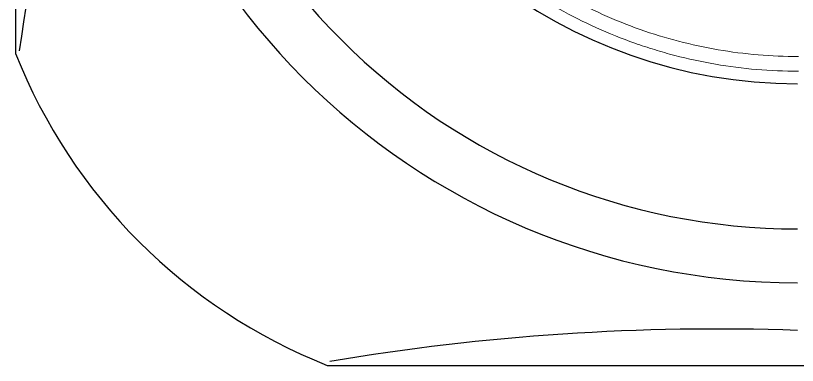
# Model space of a CAD drawing. Extents: x 0 to 78, y -21 to 126.
# Drawn here: x 0 to 14.53, y 0 to 6.5 of the extents above; entities that cross this region are included whole.
import ezdxf

# ---------------------------------------------------------------- set-up
doc = ezdxf.new("R2010")
doc.units = 0
doc.header["$MEASUREMENT"] = 0
doc.layers.add('1', color=4, linetype='Continuous')

# ---------------------------------------------------------------- blocks, each defined once
blk = doc.blocks.new('lid2014prodigy')
at = {"layer": '1', "color": 4, "linetype": 'Continuous', "lineweight": 15}
blk.add_open_spline([(-3.403, 0), (-3.663, 0), (-3.922, 0.011), (-4.435, 0.055), (-4.691, 0.088), (-5.198, 0.175), (-5.451, 0.229), (-5.827, 0.327), (-5.952, 0.363), (-6.2, 0.439), (-6.322, 0.479), (-6.687, 0.608), (-6.925, 0.704), (-7.392, 0.915), (-7.621, 1.03), (-8.069, 1.281), (-8.288, 1.416), (-8.61, 1.633), (-8.717, 1.708), (-8.925, 1.862), (-9.027, 1.941), (-9.328, 2.184), (-9.713, 2.523), (-10.068, 2.892), (-10.408, 3.277), (-10.57, 3.478), (-10.763, 3.738), (-10.801, 3.79), (-10.876, 3.896), (-10.913, 3.95), (-11.022, 4.11), (-11.092, 4.219), (-11.295, 4.548), (-11.42, 4.772), (-11.651, 5.229), (-11.757, 5.462), (-11.949, 5.938), (-12.036, 6.181), (-12.15, 6.553), (-12.186, 6.678), (-12.252, 6.929), (-12.282, 7.055), (-12.309, 7.182)], degree=3, knots=[0, 0, 0, 0, 0.0625, 0.0625, 0.125, 0.125, 0.1875, 0.1875, 0.21875, 0.21875, 0.25, 0.25, 0.3125, 0.3125, 0.375, 0.375, 0.4375, 0.4375, 0.46875, 0.46875, 0.5, 0.5, 0.5625, 0.625, 0.625, 0.6875, 0.6875, 0.703125, 0.703125, 0.71875, 0.71875, 0.75, 0.75, 0.8125, 0.8125, 0.875, 0.875, 0.9375, 0.9375, 0.96875, 0.96875, 1, 1, 1, 1], dxfattribs=at)
at = {"layer": '1', "color": 3, "linetype": 'Continuous', "lineweight": 15}
blk.add_open_spline([(-3.403, 0.273), (-3.903, 0.273), (-4.403, 0.316), (-5.389, 0.485), (-5.874, 0.611), (-6.817, 0.943), (-7.275, 1.15), (-7.929, 1.515), (-8.143, 1.646), (-8.557, 1.926), (-8.758, 2.075), (-9.148, 2.388), (-9.336, 2.554), (-9.697, 2.899), (-9.87, 3.08), (-10.366, 3.643), (-10.664, 4.046), (-11.19, 4.897), (-11.415, 5.345), (-11.789, 6.272), (-11.937, 6.752), (-12.043, 7.241)], degree=3, knots=[2, 2, 2, 2, 13.667725, 13.667725, 25.334355, 25.334355, 37.001005, 37.001005, 42.834312, 42.834312, 48.667603, 48.667603, 54.50088, 54.50088, 60.3342, 60.3342, 72.000798, 72.000798, 83.666703, 83.666703, 95.334311, 95.334311, 95.334311, 95.334311], dxfattribs=at)
blk = doc.blocks.new('2017 PRODIGY HL')
at = {"layer": '1', "color": 4, "linetype": 'Continuous'}
blk.add_lwpolyline([(71.775, 84.07), (5.795, 84.07, 0.207926), (0, 78.275), (0, 5.795, 0.207717), (5.795, 0), (71.775, 0, 0.207968), (77.57, 5.795), (77.57, 78.275, 0.207956)], format="xyb", close=True, dxfattribs=at)
at = {"layer": '1', "color": 3, "linetype": 'Continuous'}
for centre, radius, start, end in [((-44.309, 13.165), 44.978, 350.6338, 1.7458), ((14.535, 14.535), 13, 180.0002, 269.9998), ((14.535, 14.535), 12, 179.9997, 270.0003), ((14.532, 14.528), 9.297, 193.298, 270.0169), ((13.032, -42.318), 42.993, 87.9967, 99.6237)]:
    blk.add_arc(centre, radius, start, end, dxfattribs=at)
at = {"layer": '1', "color": 1, "linetype": 'Continuous'}
blk.add_blockref('lid2014prodigy', (17.956, 5.463), dxfattribs=at)

msp = doc.modelspace()

# ---------------------------------------------------------------- block references
at = {"layer": '1'}
msp.add_blockref('2017 PRODIGY HL', (0, 0), dxfattribs=at)

doc.saveas('drawing.dxf')
